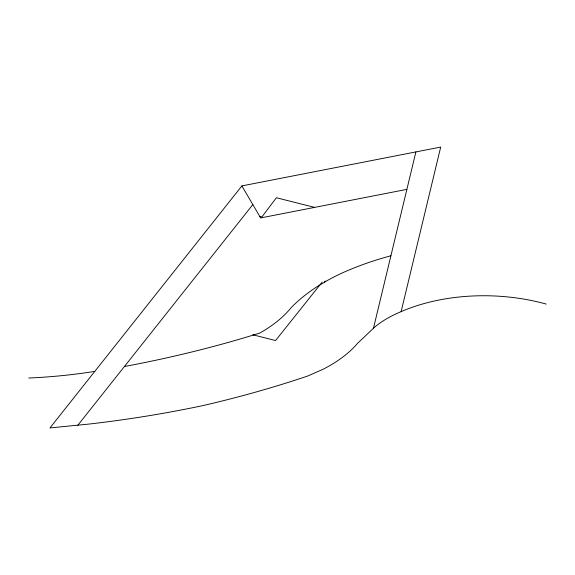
<?xml version="1.0" encoding="UTF-8"?>
<svg xmlns="http://www.w3.org/2000/svg" width="575" height="575" viewBox="0 0 575 575"><rect width="100%" height="100%" fill="white"/><g stroke="black" fill="none" stroke-linecap="round" stroke-linejoin="round"><path stroke-width="0.86" d="M373.513 328.117L415.89 151.915M401.12 311.65L440.702 147.071L241.881 185.912L49.953 427.929L88.895 424.077A761.228 439.494 0 0 0 202.91 405.598A782.553 451.806 0 0 0 307.754 376.007L322.863 369.358A144.864 83.634 0 0 0 357.463 343.433L374.605 327.168A109.415 63.171 0 0 1 401.113 311.65L401.156 311.628A145.834 87.637 2.1 0 1 546.25 304.082M77.812 425.284L252.835 204.592M324.314 282.26L325.306 281.017M322.115 282.16L275.562 340.544L253.582 334.966M406.884 189.362L260.655 217.932L241.881 185.912M94.796 371.385L91.159 371.96A349.19 201.602 0 0 1 28.75 378.027M259.799 216.48L261.848 216.969L276.395 197.75L314.618 207.388M252.806 334.614L253.855 334.887M124.423 366.512A804.245 464.327 0 0 0 249.068 336.353L259.929 333.018L266.189 329.259A153.353 88.536 0 0 0 291.194 307.639A202.997 117.199 0 0 1 316.983 286.738L327.261 280.557A202.997 117.199 0 0 1 350.031 269.574A253.69 146.467 0 0 1 390.914 255.767"/></g></svg>
